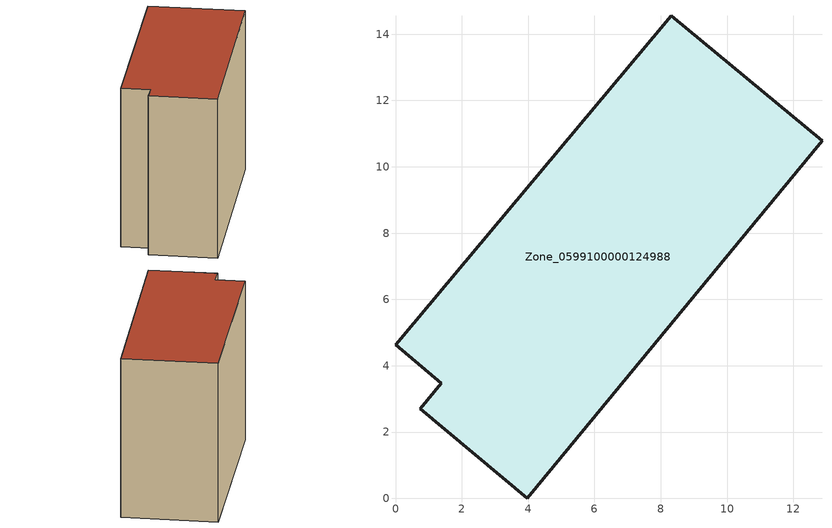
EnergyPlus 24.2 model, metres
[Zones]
Zone_0599100000124988
 floor ground (C_G): 8.32,14.56 12.86,10.78 3.97,0 0.74,2.7 1.38,3.47 0,4.63 z0
 wall outside (C_F): 12.86,10.78 8.32,14.56 0,4.63 1.38,3.47 0.74,2.7 3.97,0 12.86,10.78 z0:10.38
 roof outside (C_R): 3.97,0 12.86,10.78 8.32,14.56 0,4.63 1.38,3.47 0.74,2.7 z10.38
[BUILDING]
Pand.0599100000124988: North Axis=0; Terrain=City; Loads Convergence Tolerance Value=0.04; Temperature Convergence Tolerance Value=0.4; Solar Distribution=FullExterior; Maximum Number of Warmup Days=25; Minimum Number of Warmup Days=1
[Site:Location]
Rotterdam.The.Hague.AP_ZH_NLD Design_Conditions: Latitude=51.96; Longitude=4.45; Time Zone=1; Elevation=-4.5
[SITE:GROUNDTEMPERATURE:BUILDINGSURFACE]
18, 18, 18, 18, 18, 18, 18, 18, 18, 18, 18, 18
[MATERIAL] Thermal Absorptance=0.9; Solar Absorptance=0.7; Visible Absorptance=0.7
Name | Roughness | Thickness | Conductivity | Density | Specific Heat
G.TI.1946 | MediumSmooth | 0.15 | 1 | 540 | 1210
F.TI.1946 | Rough | 0.3 | 0.857143 | 1920 | 840
R.TI.1946 | MediumRough | 0.2 | 0.1 | 1500 | 1000
[CONSTRUCTION]
C_G: G.TI.1946
C_F: F.TI.1946
C_R: R.TI.1946
[ZONE]
Zone_0599100000124988: Type=1; Multiplier=1; Ceiling Height=Autocalculate; Volume=Autocalculate; Floor Area=autocalculate; Part of Total Floor Area=Yes
[ZONEINFILTRATION:DESIGNFLOWRATE]
Infil_Zone_0599100000124988: Zone or ZoneList or Space or SpaceList=Zone_0599100000124988; Schedule=AlwaysOn; Design Flow Rate Calculation Method=Flow/Area; Flow Rate per Floor Area=0.003; Constant Term Coefficient=1; Temperature Term Coefficient=0; Velocity Term Coefficient=0; Velocity Squared Term Coefficient=0
[HVACTEMPLATE:ZONE:IDEALLOADSAIRSYSTEM]
Zone_0599100000124988: Maximum Heating Supply Air Temperature=50; Minimum Cooling Supply Air Temperature=13; Maximum Heating Supply Air Humidity Ratio=0.0156; Minimum Cooling Supply Air Humidity Ratio=0.0077; Heating Limit=NoLimit; Cooling Limit=NoLimit; Dehumidification Control Type=ConstantSensibleHeatRatio; Cooling Sensible Heat Ratio=0.7; Dehumidification Setpoint=60; Humidification Control Type=None; Humidification Setpoint=30; Outdoor Air Method=None; Outdoor Air Flow Rate per Person=0.00944; Outdoor Air Flow Rate per Zone Floor Area=0; Outdoor Air Flow Rate per Zone=0; Demand Controlled Ventilation Type=None; Outdoor Air Economizer Type=NoEconomizer; Heat Recovery Type=None; Sensible Heat Recovery Effectiveness=0.7; Latent Heat Recovery Effectiveness=0.65
[ZONECONTROL:THERMOSTAT]
ThermostatControl_Zone_0599100000124988: Zone or ZoneList=Zone_0599100000124988; Control Type Schedule=DualSetpointControlType; Control 1=Thermostat_Zone_0599100000124988; Temperature Difference Between Cutout And Setpoint=0
[THERMOSTATSETPOINT:DUALSETPOINT]
Thermostat_Zone_0599100000124988: Heating Setpoint Temperature Schedule=HeatingSetpoint_Zone_0599100000124988; Cooling Setpoint Temperature Schedule=CoolingSetpoint_Zone_0599100000124988
[SCHEDULE:COMPACT]
HeatingSetpoint_Zone_0599100000124988: Through: 12/31, For: AllDays, Until: 24:00, 21
CoolingSetpoint_Zone_0599100000124988: Through: 12/31, For: AllDays, Until: 24:00, 24
DualSetpointControlType: Through: 12/31, For: AllDays, Until: 24:00, 4
AlwaysOn: Through: 12/31, For: AllDays, Until: 24:00, 1
